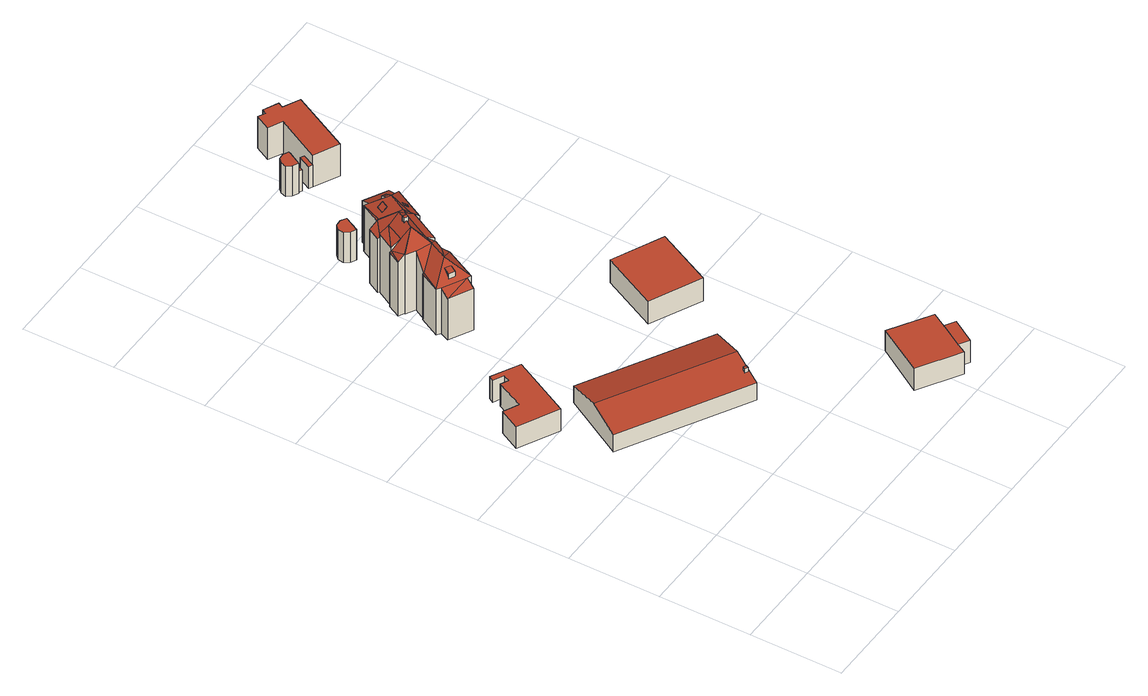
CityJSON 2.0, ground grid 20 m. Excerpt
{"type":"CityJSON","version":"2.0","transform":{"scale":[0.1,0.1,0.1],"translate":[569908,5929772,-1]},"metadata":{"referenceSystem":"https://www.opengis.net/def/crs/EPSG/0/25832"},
"CityObjects":{
"building1":{"type":"Building","attributes":{"Grundfläche 2D":"103.892593","Grundhöhe NN":"-0.001"},"geometry":[{"type":"Solid","lod":"3","boundaries":[[[[0,1,2,3,4,5,6,7,8,9]],[[10,11,7,6]],[[11,12,8,7]],[[12,13,9,8]],[[13,14,0,9]],[[14,15,1,0]],[[15,16,2,1]],[[16,17,3,2]],[[17,18,4,3]],[[18,19,5,4]],[[19,10,6,5]],[[11,10,19,18,17,16,15,14,13,12]]]],"semantics":{"surfaces":[{"type":"RoofSurface"},{"type":"WallSurface"},{"type":"GroundSurface"}],"values":[[0,1,1,1,1,1,1,1,1,1,1,2]]}}]},
"building2":{"type":"Building","attributes":{"Grundfläche 2D":"474.715220","Grundhöhe NN":"5.299"},"children":["building2-1"],"geometry":[{"type":"Solid","lod":"3","boundaries":[[[[20,21,22,23,24]],[[22,25,26,23]],[[21,20,27,28]],[[25,22,21,28,29]],[[26,25,29,30]],[[27,20,24,23,26,30,31]],[[30,29,28,27,31]]]],"semantics":{"surfaces":[{"type":"RoofSurface"},{"type":"WallSurface"},{"type":"GroundSurface"}],"values":[[0,0,1,1,1,1,2]]}}]},
"building2-1":{"type":"BuildingInstallation","parents":["building2"],"geometry":[{"type":"MultiSurface","lod":"3","boundaries":[[[32,33,34,35]],[[35,34,36,37]],[[37,38,32,35]],[[33,32,38,39]],[[39,36,34,33]]],"semantics":{"surfaces":[{"type":"RoofSurface"},{"type":"WallSurface"}],"values":[0,1,1,1,1]}}]},
"building3":{"type":"Building","attributes":{"Grundfläche 2D":"140.569672","Grundhöhe NN":"6.333"},"geometry":[{"type":"Solid","lod":"3","boundaries":[[[[40,41,42,43]],[[44,45,46,47,48,49]],[[42,48,50,51,43]],[[40,43,51,52]],[[40,52,53,49,41]],[[41,49,48,42]],[[47,46,54,55]],[[47,55,50,48]],[[49,53,56,44]],[[45,44,56,57]],[[46,45,57,54]],[[55,54,57,56,53,52,51,50]]]],"semantics":{"surfaces":[{"type":"RoofSurface"},{"type":"WallSurface"},{"type":"GroundSurface"}],"values":[[0,0,1,1,1,1,1,1,1,1,1,2]]}}]},
"building4":{"type":"Building","attributes":{"Grundfläche 2D":"239.860748","Grundhöhe NN":"-0.001"},"children":["building4-1","building4-2","building4-3","building4-4","building4-5"],"geometry":[{"type":"Solid","lod":"3","boundaries":[[[[58,59,60,61,62]],[[63,64,62]],[[63,62,61,65]],[[66,59,58]],[[67,59,66]],[[68,61,60]],[[69,70,65,61,71]],[[72,73,74]],[[75,72,76,77]],[[72,75,78]],[[78,73,72]],[[79,80,81,75,77]],[[79,82,83,80]],[[84,85,81]],[[81,85,78,75]],[[86,78,85]],[[86,87,88,78]],[[89,88,87]],[[90,91,92,89]],[[92,93,88,89]],[[94,95,96]],[[97,95,94]],[[98,99,97]],[[95,97,99,100]],[[101,65,99,98]],[[93,102,100]],[[99,103,104,88,93,100]],[[93,105,102]],[[106,107,108,109]],[[109,78,88]],[[99,65,106]],[[99,106,109,88,104,103]],[[71,61,68]],[[63,65,101]],[[109,73,78]],[[65,70,106]],[[100,102,95]],[[92,105,93]],[[109,108,73]],[[70,107,106]],[[58,62,110,111]],[[66,58,111,112]],[[67,66,112,113]],[[59,67,113,114]],[[60,59,114,115]],[[68,60,115,116]],[[71,68,116,117]],[[69,71,117,118]],[[70,69,118,119]],[[108,107,70,119,120,73]],[[74,73,120,121]],[[72,74,121,122]],[[76,72,122,123]],[[77,76,123,124]],[[79,77,124,125]],[[82,79,125,126]],[[83,82,126,127]],[[80,83,127,128]],[[81,80,128,129]],[[84,81,129,130]],[[85,84,130,131]],[[86,85,131,132]],[[91,90,133,134]],[[87,86,132,135]],[[89,87,135,136]],[[90,89,136,133]],[[92,91,134,137]],[[102,105,92,137,138,95]],[[96,95,138,139]],[[94,96,139,140]],[[97,94,140,141]],[[98,97,141,142]],[[101,98,142,143]],[[63,101,143,144]],[[64,63,144,145]],[[62,64,145,110]],[[137,134,133,136,135,132,131,130,129,128,127,126,125,124,123,122,121,120,119,118,117,116,115,114,113,112,111,110,145,144,143,142,141,140,139,138]]]],"semantics":{"surfaces":[{"type":"RoofSurface"},{"type":"WallSurface"},{"type":"GroundSurface"}],"values":[[0,0,0,0,0,0,0,0,0,0,0,0,0,0,0,0,0,0,0,0,0,0,0,0,0,0,0,0,0,0,0,0,0,0,0,0,1,1,1,1,1,1,1,1,1,1,1,1,1,1,1,1,1,1,1,1,1,1,1,1,1,1,1,1,1,1,1,1,1,1,1,1,1,1,1,1,2]]}}]},
"building4-1":{"type":"BuildingInstallation","parents":["building4"],"geometry":[{"type":"MultiSurface","lod":"3","boundaries":[[[146,147,148,149]],[[147,146,150,151]],[[149,148,152,153]],[[153,150,146,149]],[[151,152,148,147]]],"semantics":{"surfaces":[{"type":"RoofSurface"},{"type":"WallSurface"}],"values":[0,1,1,1,1]}}]},
"building4-2":{"type":"BuildingInstallation","parents":["building4"],"geometry":[{"type":"MultiSurface","lod":"3","boundaries":[[[154,155,156,157]],[[157,156,158,159]],[[157,159,154]],[[155,158,156]]],"semantics":{"surfaces":[{"type":"RoofSurface"},{"type":"WallSurface"}],"values":[0,1,1,1]}}]},
"building4-3":{"type":"BuildingInstallation","parents":["building4"],"geometry":[{"type":"MultiSurface","lod":"3","boundaries":[[[160,161,162,163,164]],[[165,103,166,162,161,160]],[[166,167,163,162]],[[104,168,164,163,167]],[[160,164,168,165]]],"semantics":{"surfaces":[{"type":"RoofSurface"},{"type":"WallSurface"}],"values":[0,1,1,1,1]}}]},
"building4-4":{"type":"BuildingInstallation","parents":["building4"],"geometry":[{"type":"MultiSurface","lod":"3","boundaries":[[[169,170,171,172,173,174]],[[174,173,172,175,176]],[[176,177,169,174]],[[177,178,170,169]],[[175,172,171,170,178,179]]],"semantics":{"surfaces":[{"type":"RoofSurface"},{"type":"WallSurface"}],"values":[0,1,1,1,1]}}]},
"building4-5":{"type":"BuildingInstallation","parents":["building4"],"geometry":[{"type":"MultiSurface","lod":"3","boundaries":[[[180,181,182,183]],[[182,181,184,185]],[[186,184,181,180]],[[185,187,183,182]],[[187,186,180,183]]],"semantics":{"surfaces":[{"type":"RoofSurface"},{"type":"WallSurface"}],"values":[0,0,1,1,1]}}]},
"building5":{"type":"Building","attributes":{"Grundfläche 2D":"8.901481","Grundhöhe NN":"-0.001"},"geometry":[{"type":"Solid","lod":"3","boundaries":[[[[188,189,190,191,192,193,194]],[[195,196,192,191]],[[196,197,193,192]],[[197,198,194,193]],[[198,199,188,194]],[[199,200,189,188]],[[200,201,190,189]],[[201,195,191,190]],[[196,195,201,200,199,198,197]]]],"semantics":{"surfaces":[{"type":"RoofSurface"},{"type":"WallSurface"},{"type":"GroundSurface"}],"values":[[0,1,1,1,1,1,1,1,2]]}}]},
"building6":{"type":"Building","attributes":{"Grundfläche 2D":"163.030179","Grundhöhe NN":"5.075"},"geometry":[{"type":"Solid","lod":"3","boundaries":[[[[202,203,204,205]],[[206,207,205,204]],[[207,208,202,205]],[[208,209,203,202]],[[209,206,204,203]],[[209,208,207,206]]]],"semantics":{"surfaces":[{"type":"RoofSurface"},{"type":"WallSurface"},{"type":"GroundSurface"}],"values":[[0,1,1,1,1,2]]}}]},
"building7":{"type":"Building","attributes":{"Grundfläche 2D":"8.901742","Grundhöhe NN":"-0.001"},"geometry":[{"type":"Solid","lod":"3","boundaries":[[[[210,211,212,213,214,215,216,217]],[[218,215,214,213,219,220]],[[216,215,218,221]],[[217,216,221,222]],[[210,217,222,223]],[[211,210,223,224]],[[212,211,224,225]],[[213,212,225,219]],[[223,222,221,218,220,219,225,224]]]],"semantics":{"surfaces":[{"type":"RoofSurface"},{"type":"WallSurface"},{"type":"GroundSurface"}],"values":[[0,1,1,1,1,1,1,1,2]]}}]},
"building8":{"type":"Building","attributes":{"Grundfläche 2D":"2.582253","Grundhöhe NN":"-0.001"},"geometry":[{"type":"Solid","lod":"3","boundaries":[[[[226,227,228,229]],[[230,231,229,228]],[[231,232,226,229]],[[232,220,227,226]],[[220,230,228,227]],[[220,232,231,230]]]],"semantics":{"surfaces":[{"type":"RoofSurface"},{"type":"WallSurface"},{"type":"GroundSurface"}],"values":[[0,1,1,1,1,2]]}}]},
"building9":{"type":"Building","attributes":{"Grundfläche 2D":"105.257169","Grundhöhe NN":"-0.001"},"geometry":[{"type":"Solid","lod":"3","boundaries":[[[[233,234,235,236]],[[237,238,239,240,241,242,243,244,245,246]],[[233,236,247,248]],[[234,233,248,249]],[[235,234,249,250]],[[239,238,251,252]],[[240,239,252,253]],[[241,240,253,254]],[[242,241,254,255]],[[243,242,255,256]],[[244,243,256,257]],[[245,244,257,258]],[[246,245,258,259]],[[235,237,246,259,247,236]],[[237,235,250,251,238]],[[253,252,251,250,249,248,247,259,258,257,256,255,254]]]],"semantics":{"surfaces":[{"type":"RoofSurface"},{"type":"WallSurface"},{"type":"GroundSurface"}],"values":[[0,0,1,1,1,1,1,1,1,1,1,1,1,1,1,2]]}}]}
},
"vertices":[
[93,749,65],[115,738,65],[108,724,65],[92,732,65],[62,672,65],[30,688,65],[7,644,65],[93,600,65],[159,728,65],[99,760,65],[7,644,10],[93,600,10],[159,728,10],[99,760,10],[93,749,10],[115,738,10],[108,724,10],[92,732,10],[62,672,10],[30,688,10],
[46,455,105],[310,304,105],[349,371,123],[84,522,123],[47,457,106],[387,439,105],[123,590,105],[46,455,63],[310,304,63],[387,439,63],[123,590,63],[47,457,63],
[322,331,122],[325,337,122],[319,340,122],[316,334,122],[319,340,114],[316,334,112],[322,331,112],[325,337,114],
[630,65,129],[609,78,129],[578,28,129],[599,15,129],[630,112,124],[543,167,124],[478,63,129],[566,8,129],[578,28,128],[609,78,126],[578,28,73],[599,15,73],[630,65,73],[609,78,73],[478,63,73],[566,8,73],[630,112,73],[543,167,73],
[204,932,125],[254,906,124],[262,902,124],[246,952,161],[195,937,125],[220,980,127],[218,981,125],[267,992,161],[194,912,114],[244,886,114],[297,971,124],[289,997,145],[287,998,147],[280,980,144],[334,1080,143],[323,1066,145],[325,1064,143],[337,1124,162],[351,1071,125],[388,1140,125],[316,1085,162],[380,1144,125],[330,1170,125],[321,1175,125],[391,1164,114],[341,1191,114],[298,1133,125],[300,1131,128],[285,1103,159],[267,1113,159],[278,1072,191],[266,1112,160],[251,1119,146],[237,1092,145],[240,1090,148],[258,1081,168],[202,1025,146],[219,1051,149],[216,1053,146],[215,1019,159],[214,1017,159],[256,1030,191],[237,1042,169],[234,1006,159],[219,1051,157],[266,1048,191],[269,1054,191],[240,1090,157],[269,1007,167],[287,998,155],[323,1066,155],[306,1075,166],[195,937,10],[204,932,10],[194,912,10],[244,886,10],[254,906,10],[262,902,10],[297,971,10],[280,980,10],[289,997,10],[287,998,10],[323,1066,10],[325,1064,10],[334,1080,10],[351,1071,10],[388,1140,10],[380,1144,10],[391,1164,10],[341,1191,10],[330,1170,10],[321,1175,10],[298,1133,10],[300,1131,10],[285,1103,10],[251,1119,10],[237,1092,10],[267,1113,10],[266,1112,10],[240,1090,10],[219,1051,10],[216,1053,10],[202,1025,10],[215,1019,10],[214,1017,10],[234,1006,10],[220,980,10],[218,981,10],
[318,1143,139],[310,1128,139],[319,1123,148],[327,1138,148],[318,1143,138],[310,1128,138],[319,1123,147],[327,1138,147],
[246,938,148],[233,944,148],[226,929,144],[238,923,144],[226,929,132],[238,923,132],
[262,1050,199],[266,1048,199],[270,1046,199],[273,1052,199],[265,1056,199],[262,1050,187],[270,1046,186],[273,1052,186],[265,1056,186],
[355,1101,137],[346,1106,146],[343,1100,146],[343,1099,146],[344,1099,145],[351,1095,137],[343,1099,145],[351,1095,136],[355,1101,136],[346,1106,145],[343,1100,145],
[346,1152,141],[340,1142,149],[349,1137,149],[355,1147,141],[337,1137,151],[347,1132,151],[346,1152,134],[355,1147,134],
[276,1203,86],[273,1191,86],[280,1180,86],[293,1174,86],[310,1206,86],[298,1213,86],[285,1212,86],[293,1174,10],[310,1206,10],[298,1213,10],[285,1212,10],[276,1203,10],[273,1191,10],[280,1180,10],
[551,657,119],[443,710,118],[383,588,118],[491,535,119],[383,588,61],[491,535,61],[551,657,61],[443,710,61],
[375,1391,86],[372,1379,86],[379,1369,86],[392,1363,86],[408,1392,86],[409,1395,86],[397,1401,86],[384,1400,86],[409,1395,10],[392,1363,10],[408,1392,10],[397,1401,10],[384,1400,10],[375,1391,10],[372,1379,10],[379,1369,10],
[415,1388,63],[408,1392,63],[393,1365,63],[401,1361,63],[393,1365,10],[401,1361,10],[415,1388,10],
[427,1381,65],[413,1354,65],[421,1350,65],[435,1377,65],[421,1350,90],[474,1323,90],[540,1451,90],[504,1469,90],[510,1480,90],[478,1496,90],[473,1486,90],[458,1494,90],[441,1461,90],[471,1446,90],[435,1377,10],[427,1381,10],[413,1354,10],[421,1350,10],[474,1323,10],[540,1451,10],[504,1469,10],[510,1480,10],[478,1496,10],[473,1486,10],[458,1494,10],[441,1461,10],[471,1446,10]
]}
